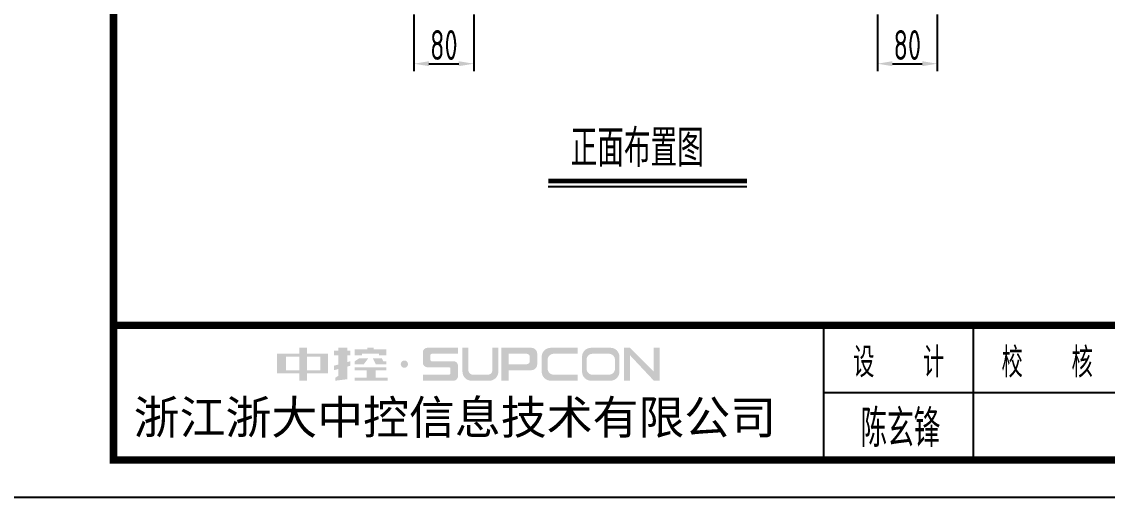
# Model space of a CAD drawing. Header units: millimetres. Extents: x 30557 to 235556, y -116603 to -73383.
# Drawn here: x 175511 to 176963, y -76323 to -75687 of the extents above; entities that cross this region are included whole.
import ezdxf
from ezdxf.enums import TextEntityAlignment as Align

# ---------------------------------------------------------------- set-up
doc = ezdxf.new("R2010")
doc.units = ezdxf.units.MM
doc.layers.add('_Drawing', color=7, linetype='Continuous', lineweight=25)
doc.styles.add('supcon', font='sceie.shx', dxfattribs={"width": 0.75, "height": 40, "bigfont": 'sceic.shx'})
doc.styles.add('Title', font='', dxfattribs={"height": 45})
doc.styles.get('Title').set_extended_font_data('SimHei')
doc.dimstyles.new('supcon', dxfattribs={"dimtxt": 20, "dimasz": 20, "dimexe": 10, "dimexo": 10, "dimgap": 5, "dimtad": 1, "dimtoh": 1, "dimdec": 0, "dimzin": 0, "dimdsep": 46, "dimtxsty": 'supcon', "dimcen": 0.09, "dimclrd": 2, "dimclre": 2, "dimclrt": 2, "dimadec": 0, "dimazin": 0, "dimtfac": 1, "dimtdec": 0, "dimtofl": 0, "dimtmove": 0, "dimatfit": 3, "dimfxl": 1, "dimtolj": 1, "dimtzin": 0, "dimarcsym": 0})

# ---------------------------------------------------------------- blocks, each defined once
blk = doc.blocks.new('中控·SUPCON')
at = {"linetype": 'Continuous'}
h = blk.add_hatch(color=2, dxfattribs=at)
h.dxf.hatch_style = 1
h.paths.add_polyline_path([(34, 33), (20, 33), (20, 37), (15, 37), (15, 36), (15, 33), (0, 33), (0, 20), (13, 20), (15, 20), (15, 15), (20, 15), (20, 20), (22, 20), (34, 20)])
h.paths.add_polyline_path([(20, 30), (20, 31), (29, 31), (29, 22), (20.01, 22)], flags=16)
h.paths.add_polyline_path([(15, 30), (14.99, 22), (6, 22), (6, 31), (15, 31)], flags=16)
h.paths.add_polyline_path([(47, 32), (49, 32), (49, 35), (47, 35), (47, 37), (41, 37), (41, 35), (38, 35), (38, 32), (41, 32), (41, 25.82), (38, 25), (38, 22), (41, 22.82), (41, 18.33), (39, 17), (39, 15), (47, 16), (47, 24.45), (49, 25), (49, 28), (47, 27.45)])
h.paths.add_polyline_path([(61, 30), (55, 30), (52, 28), (52, 26), (58, 26)])
h.paths.add_polyline_path([(73, 28), (71, 28), (70, 30), (64, 30), (66, 26), (73, 26)])
h.paths.add_polyline_path([(73, 36), (64.6, 36), (64.6, 37), (60.4, 37), (60.4, 36), (52, 36), (52, 32), (56.83, 32), (56.83, 33.08), (68.17, 33.08), (68.17, 32), (73, 32)])
h.paths.add_polyline_path([(66, 22), (73, 22), (73, 24), (52, 24), (52, 22), (60, 22), (60, 17), (52, 17), (52, 15), (74, 15), (74, 17), (66, 17)])
h.paths.add_polyline_path([(82.72, 26.07, 1), (87.59, 26.07, 1)])
h.paths.add_polyline_path([(118, 28), (103.54, 28, -0.414214), (102.54, 29), (102.54, 32, -0.414214), (103.54, 33), (121, 33), (121, 37), (100.54, 37, 0.414214), (97.54, 34), (97.54, 27, 0.414214), (100.54, 24), (115, 24, -0.414214), (116, 23), (116, 20, -0.414214), (115, 19), (97.54, 19), (97.54, 15), (118, 15, 0.414214), (121, 18), (121, 25, 0.414214)])
h.paths.add_polyline_path([(128, 37), (124, 37), (124, 36), (124, 21, 0.414214), (130, 15), (142, 15, 0.414214), (148, 21), (148, 37), (144, 37), (144, 22, -0.414214), (141, 19), (131, 19, -0.414214), (128, 22)])
h.paths.add_polyline_path([(174, 26), (174, 33, 0.414214), (170, 37), (150, 37), (150, 36), (150, 15), (155, 15), (155, 22), (170, 22, 0.414214)])
h.paths.add_polyline_path([(167, 26), (155, 26), (155, 33), (167, 33, -0.414214), (169, 31), (169, 28, -0.414214)], flags=16)
h.paths.add_polyline_path([(201, 19), (185, 19, -0.414214), (181, 23), (181, 29, -0.414214), (185, 33), (201, 33), (201, 37), (183, 37, 0.414214), (177, 31), (177, 21, 0.414214), (183, 15), (201, 15)])
h.paths.add_polyline_path([(229, 21), (229, 31, 0.414214), (223, 37), (210, 37, 0.414214), (204, 31), (204, 21, 0.414214), (210, 15), (223, 15, 0.414214)])
h.paths.add_polyline_path([(207, 23), (207, 29, -0.414214), (211, 33), (222, 33, -0.414214), (226, 29), (226, 23, -0.414214), (222, 19), (211, 19, -0.414214)], flags=16)
h.paths.add_polyline_path([(236, 32.07), (252, 15), (256, 15), (256, 37), (252, 37), (252, 21), (236, 37), (232, 37), (232, 36), (232, 15), (236, 15)])
h = blk.add_hatch(color=2, dxfattribs=at)
h.dxf.hatch_style = 1
h.paths.add_polyline_path([(34, 33), (20, 33), (20, 37), (15, 37), (15, 36), (15, 33), (0, 33), (0, 20), (13, 20), (15, 20), (15, 15), (20, 15), (20, 20), (22, 20), (34, 20)])
h.paths.add_polyline_path([(20, 30), (20, 31), (29, 31), (29, 22), (20.01, 22)], flags=16)
h.paths.add_polyline_path([(15, 30), (14.99, 22), (6, 22), (6, 31), (15, 31)], flags=16)
h.paths.add_polyline_path([(47, 32), (49, 32), (49, 35), (47, 35), (47, 37), (41, 37), (41, 35), (38, 35), (38, 32), (41, 32), (41, 25.82), (38, 25), (38, 22), (41, 22.82), (41, 18.33), (39, 17), (39, 15), (47, 16), (47, 24.45), (49, 25), (49, 28), (47, 27.45)])
h.paths.add_polyline_path([(61, 30), (55, 30), (52, 28), (52, 26), (58, 26)])
h.paths.add_polyline_path([(73, 28), (71, 28), (70, 30), (64, 30), (66, 26), (73, 26)])
h.paths.add_polyline_path([(73, 36), (64.6, 36), (64.6, 37), (60.4, 37), (60.4, 36), (52, 36), (52, 32), (56.83, 32), (56.83, 33.08), (68.17, 33.08), (68.17, 32), (73, 32)])
h.paths.add_polyline_path([(66, 22), (73, 22), (73, 24), (52, 24), (52, 22), (60, 22), (60, 17), (52, 17), (52, 15), (74, 15), (74, 17), (66, 17)])
h.paths.add_polyline_path([(82.72, 26.07, 1), (87.59, 26.07, 1)])
h.paths.add_polyline_path([(118, 28), (103.54, 28, -0.414214), (102.54, 29), (102.54, 32, -0.414214), (103.54, 33), (121, 33), (121, 37), (100.54, 37, 0.414214), (97.54, 34), (97.54, 27, 0.414214), (100.54, 24), (115, 24, -0.414214), (116, 23), (116, 20, -0.414214), (115, 19), (97.54, 19), (97.54, 15), (118, 15, 0.414214), (121, 18), (121, 25, 0.414214)])
h.paths.add_polyline_path([(128, 37), (124, 37), (124, 36), (124, 21, 0.414214), (130, 15), (142, 15, 0.414214), (148, 21), (148, 37), (144, 37), (144, 22, -0.414214), (141, 19), (131, 19, -0.414214), (128, 22)])
h.paths.add_polyline_path([(174, 26), (174, 33, 0.414214), (170, 37), (150, 37), (150, 36), (150, 15), (155, 15), (155, 22), (170, 22, 0.414214)])
h.paths.add_polyline_path([(167, 26), (155, 26), (155, 33), (167, 33, -0.414214), (169, 31), (169, 28, -0.414214)], flags=16)
h.paths.add_polyline_path([(201, 19), (185, 19, -0.414214), (181, 23), (181, 29, -0.414214), (185, 33), (201, 33), (201, 37), (183, 37, 0.414214), (177, 31), (177, 21, 0.414214), (183, 15), (201, 15)])
h.paths.add_polyline_path([(229, 21), (229, 31, 0.414214), (223, 37), (210, 37, 0.414214), (204, 31), (204, 21, 0.414214), (210, 15), (223, 15, 0.414214)])
h.paths.add_polyline_path([(207, 23), (207, 29, -0.414214), (211, 33), (222, 33, -0.414214), (226, 29), (226, 23, -0.414214), (222, 19), (211, 19, -0.414214)], flags=16)
h.paths.add_polyline_path([(236, 32.07), (252, 15), (256, 15), (256, 37), (252, 37), (252, 21), (236, 37), (232, 37), (232, 36), (232, 15), (236, 15)])
h = blk.add_hatch(color=2, dxfattribs=at)
h.dxf.hatch_style = 1
h.paths.add_polyline_path([(34, 33), (20, 33), (20, 37), (15, 37), (15, 36), (15, 33), (0, 33), (0, 20), (13, 20), (15, 20), (15, 15), (20, 15), (20, 20), (22, 20), (34, 20)])
h.paths.add_polyline_path([(20, 30), (20, 31), (29, 31), (29, 22), (20.01, 22)], flags=16)
h.paths.add_polyline_path([(15, 30), (14.99, 22), (6, 22), (6, 31), (15, 31)], flags=16)
h.paths.add_polyline_path([(47, 32), (49, 32), (49, 35), (47, 35), (47, 37), (41, 37), (41, 35), (38, 35), (38, 32), (41, 32), (41, 25.82), (38, 25), (38, 22), (41, 22.82), (41, 18.33), (39, 17), (39, 15), (47, 16), (47, 24.45), (49, 25), (49, 28), (47, 27.45)])
h.paths.add_polyline_path([(61, 30), (55, 30), (52, 28), (52, 26), (58, 26)])
h.paths.add_polyline_path([(73, 28), (71, 28), (70, 30), (64, 30), (66, 26), (73, 26)])
h.paths.add_polyline_path([(73, 36), (64.6, 36), (64.6, 37), (60.4, 37), (60.4, 36), (52, 36), (52, 32), (56.83, 32), (56.83, 33.08), (68.17, 33.08), (68.17, 32), (73, 32)])
h.paths.add_polyline_path([(66, 22), (73, 22), (73, 24), (52, 24), (52, 22), (60, 22), (60, 17), (52, 17), (52, 15), (74, 15), (74, 17), (66, 17)])
h.paths.add_polyline_path([(82.72, 26.07, 1), (87.59, 26.07, 1)])
h.paths.add_polyline_path([(118, 28), (103.54, 28, -0.414214), (102.54, 29), (102.54, 32, -0.414214), (103.54, 33), (121, 33), (121, 37), (100.54, 37, 0.414214), (97.54, 34), (97.54, 27, 0.414214), (100.54, 24), (115, 24, -0.414214), (116, 23), (116, 20, -0.414214), (115, 19), (97.54, 19), (97.54, 15), (118, 15, 0.414214), (121, 18), (121, 25, 0.414214)])
h.paths.add_polyline_path([(128, 37), (124, 37), (124, 36), (124, 21, 0.414214), (130, 15), (142, 15, 0.414214), (148, 21), (148, 37), (144, 37), (144, 22, -0.414214), (141, 19), (131, 19, -0.414214), (128, 22)])
h.paths.add_polyline_path([(174, 26), (174, 33, 0.414214), (170, 37), (150, 37), (150, 36), (150, 15), (155, 15), (155, 22), (170, 22, 0.414214)])
h.paths.add_polyline_path([(167, 26), (155, 26), (155, 33), (167, 33, -0.414214), (169, 31), (169, 28, -0.414214)], flags=16)
h.paths.add_polyline_path([(201, 19), (185, 19, -0.414214), (181, 23), (181, 29, -0.414214), (185, 33), (201, 33), (201, 37), (183, 37, 0.414214), (177, 31), (177, 21, 0.414214), (183, 15), (201, 15)])
h.paths.add_polyline_path([(229, 21), (229, 31, 0.414214), (223, 37), (210, 37, 0.414214), (204, 31), (204, 21, 0.414214), (210, 15), (223, 15, 0.414214)])
h.paths.add_polyline_path([(207, 23), (207, 29, -0.414214), (211, 33), (222, 33, -0.414214), (226, 29), (226, 23, -0.414214), (222, 19), (211, 19, -0.414214)], flags=16)
h.paths.add_polyline_path([(236, 32.07), (252, 15), (256, 15), (256, 37), (252, 37), (252, 21), (236, 37), (232, 37), (232, 36), (232, 15), (236, 15)])
h = blk.add_hatch(color=2, dxfattribs=at)
h.dxf.hatch_style = 1
h.paths.add_polyline_path([(34, 33), (20, 33), (20, 37), (15, 37), (15, 36), (15, 33), (0, 33), (0, 20), (13, 20), (15, 20), (15, 15), (20, 15), (20, 20), (22, 20), (34, 20)])
h.paths.add_polyline_path([(20, 30), (20, 31), (29, 31), (29, 22), (20.01, 22)], flags=16)
h.paths.add_polyline_path([(15, 30), (14.99, 22), (6, 22), (6, 31), (15, 31)], flags=16)
h.paths.add_polyline_path([(47, 32), (49, 32), (49, 35), (47, 35), (47, 37), (41, 37), (41, 35), (38, 35), (38, 32), (41, 32), (41, 25.82), (38, 25), (38, 22), (41, 22.82), (41, 18.33), (39, 17), (39, 15), (47, 16), (47, 24.45), (49, 25), (49, 28), (47, 27.45)])
h.paths.add_polyline_path([(61, 30), (55, 30), (52, 28), (52, 26), (58, 26)])
h.paths.add_polyline_path([(73, 28), (71, 28), (70, 30), (64, 30), (66, 26), (73, 26)])
h.paths.add_polyline_path([(73, 36), (64.6, 36), (64.6, 37), (60.4, 37), (60.4, 36), (52, 36), (52, 32), (56.83, 32), (56.83, 33.08), (68.17, 33.08), (68.17, 32), (73, 32)])
h.paths.add_polyline_path([(66, 22), (73, 22), (73, 24), (52, 24), (52, 22), (60, 22), (60, 17), (52, 17), (52, 15), (74, 15), (74, 17), (66, 17)])
h.paths.add_polyline_path([(82.72, 26.07, 1), (87.59, 26.07, 1)])
h.paths.add_polyline_path([(118, 28), (103.54, 28, -0.414214), (102.54, 29), (102.54, 32, -0.414214), (103.54, 33), (121, 33), (121, 37), (100.54, 37, 0.414214), (97.54, 34), (97.54, 27, 0.414214), (100.54, 24), (115, 24, -0.414214), (116, 23), (116, 20, -0.414214), (115, 19), (97.54, 19), (97.54, 15), (118, 15, 0.414214), (121, 18), (121, 25, 0.414214)])
h.paths.add_polyline_path([(128, 37), (124, 37), (124, 36), (124, 21, 0.414214), (130, 15), (142, 15, 0.414214), (148, 21), (148, 37), (144, 37), (144, 22, -0.414214), (141, 19), (131, 19, -0.414214), (128, 22)])
h.paths.add_polyline_path([(174, 26), (174, 33, 0.414214), (170, 37), (150, 37), (150, 36), (150, 15), (155, 15), (155, 22), (170, 22, 0.414214)])
h.paths.add_polyline_path([(167, 26), (155, 26), (155, 33), (167, 33, -0.414214), (169, 31), (169, 28, -0.414214)], flags=16)
h.paths.add_polyline_path([(201, 19), (185, 19, -0.414214), (181, 23), (181, 29, -0.414214), (185, 33), (201, 33), (201, 37), (183, 37, 0.414214), (177, 31), (177, 21, 0.414214), (183, 15), (201, 15)])
h.paths.add_polyline_path([(229, 21), (229, 31, 0.414214), (223, 37), (210, 37, 0.414214), (204, 31), (204, 21, 0.414214), (210, 15), (223, 15, 0.414214)])
h.paths.add_polyline_path([(207, 23), (207, 29, -0.414214), (211, 33), (222, 33, -0.414214), (226, 29), (226, 23, -0.414214), (222, 19), (211, 19, -0.414214)], flags=16)
h.paths.add_polyline_path([(236, 32.07), (252, 15), (256, 15), (256, 37), (252, 37), (252, 21), (236, 37), (232, 37), (232, 36), (232, 15), (236, 15)])
h = blk.add_hatch(color=2, dxfattribs=at)
h.dxf.hatch_style = 1
h.paths.add_polyline_path([(34, 33), (20, 33), (20, 37), (15, 37), (15, 36), (15, 33), (0, 33), (0, 20), (13, 20), (15, 20), (15, 15), (20, 15), (20, 20), (22, 20), (34, 20)])
h.paths.add_polyline_path([(20, 30), (20, 31), (29, 31), (29, 22), (20.01, 22)], flags=16)
h.paths.add_polyline_path([(15, 30), (14.99, 22), (6, 22), (6, 31), (15, 31)], flags=16)
h.paths.add_polyline_path([(47, 32), (49, 32), (49, 35), (47, 35), (47, 37), (41, 37), (41, 35), (38, 35), (38, 32), (41, 32), (41, 25.82), (38, 25), (38, 22), (41, 22.82), (41, 18.33), (39, 17), (39, 15), (47, 16), (47, 24.45), (49, 25), (49, 28), (47, 27.45)])
h.paths.add_polyline_path([(61, 30), (55, 30), (52, 28), (52, 26), (58, 26)])
h.paths.add_polyline_path([(73, 28), (71, 28), (70, 30), (64, 30), (66, 26), (73, 26)])
h.paths.add_polyline_path([(73, 36), (64.6, 36), (64.6, 37), (60.4, 37), (60.4, 36), (52, 36), (52, 32), (56.83, 32), (56.83, 33.08), (68.17, 33.08), (68.17, 32), (73, 32)])
h.paths.add_polyline_path([(66, 22), (73, 22), (73, 24), (52, 24), (52, 22), (60, 22), (60, 17), (52, 17), (52, 15), (74, 15), (74, 17), (66, 17)])
h.paths.add_polyline_path([(82.72, 26.07, 1), (87.59, 26.07, 1)])
h.paths.add_polyline_path([(118, 28), (103.54, 28, -0.414214), (102.54, 29), (102.54, 32, -0.414214), (103.54, 33), (121, 33), (121, 37), (100.54, 37, 0.414214), (97.54, 34), (97.54, 27, 0.414214), (100.54, 24), (115, 24, -0.414214), (116, 23), (116, 20, -0.414214), (115, 19), (97.54, 19), (97.54, 15), (118, 15, 0.414214), (121, 18), (121, 25, 0.414214)])
h.paths.add_polyline_path([(128, 37), (124, 37), (124, 36), (124, 21, 0.414214), (130, 15), (142, 15, 0.414214), (148, 21), (148, 37), (144, 37), (144, 22, -0.414214), (141, 19), (131, 19, -0.414214), (128, 22)])
h.paths.add_polyline_path([(174, 26), (174, 33, 0.414214), (170, 37), (150, 37), (150, 36), (150, 15), (155, 15), (155, 22), (170, 22, 0.414214)])
h.paths.add_polyline_path([(167, 26), (155, 26), (155, 33), (167, 33, -0.414214), (169, 31), (169, 28, -0.414214)], flags=16)
h.paths.add_polyline_path([(201, 19), (185, 19, -0.414214), (181, 23), (181, 29, -0.414214), (185, 33), (201, 33), (201, 37), (183, 37, 0.414214), (177, 31), (177, 21, 0.414214), (183, 15), (201, 15)])
h.paths.add_polyline_path([(229, 21), (229, 31, 0.414214), (223, 37), (210, 37, 0.414214), (204, 31), (204, 21, 0.414214), (210, 15), (223, 15, 0.414214)])
h.paths.add_polyline_path([(207, 23), (207, 29, -0.414214), (211, 33), (222, 33, -0.414214), (226, 29), (226, 23, -0.414214), (222, 19), (211, 19, -0.414214)], flags=16)
h.paths.add_polyline_path([(236, 32.07), (252, 15), (256, 15), (256, 37), (252, 37), (252, 21), (236, 37), (232, 37), (232, 36), (232, 15), (236, 15)])
h = blk.add_hatch(color=2, dxfattribs=at)
h.dxf.hatch_style = 1
h.paths.add_polyline_path([(34, 33), (20, 33), (20, 37), (15, 37), (15, 36), (15, 33), (0, 33), (0, 20), (13, 20), (15, 20), (15, 15), (20, 15), (20, 20), (22, 20), (34, 20)])
h.paths.add_polyline_path([(20, 30), (20, 31), (29, 31), (29, 22), (20.01, 22)], flags=16)
h.paths.add_polyline_path([(15, 30), (14.99, 22), (6, 22), (6, 31), (15, 31)], flags=16)
h.paths.add_polyline_path([(47, 32), (49, 32), (49, 35), (47, 35), (47, 37), (41, 37), (41, 35), (38, 35), (38, 32), (41, 32), (41, 25.82), (38, 25), (38, 22), (41, 22.82), (41, 18.33), (39, 17), (39, 15), (47, 16), (47, 24.45), (49, 25), (49, 28), (47, 27.45)])
h.paths.add_polyline_path([(61, 30), (55, 30), (52, 28), (52, 26), (58, 26)])
h.paths.add_polyline_path([(73, 28), (71, 28), (70, 30), (64, 30), (66, 26), (73, 26)])
h.paths.add_polyline_path([(73, 36), (64.6, 36), (64.6, 37), (60.4, 37), (60.4, 36), (52, 36), (52, 32), (56.83, 32), (56.83, 33.08), (68.17, 33.08), (68.17, 32), (73, 32)])
h.paths.add_polyline_path([(66, 22), (73, 22), (73, 24), (52, 24), (52, 22), (60, 22), (60, 17), (52, 17), (52, 15), (74, 15), (74, 17), (66, 17)])
h.paths.add_polyline_path([(82.72, 26.07, 1), (87.59, 26.07, 1)])
h.paths.add_polyline_path([(118, 28), (103.54, 28, -0.414214), (102.54, 29), (102.54, 32, -0.414214), (103.54, 33), (121, 33), (121, 37), (100.54, 37, 0.414214), (97.54, 34), (97.54, 27, 0.414214), (100.54, 24), (115, 24, -0.414214), (116, 23), (116, 20, -0.414214), (115, 19), (97.54, 19), (97.54, 15), (118, 15, 0.414214), (121, 18), (121, 25, 0.414214)])
h.paths.add_polyline_path([(128, 37), (124, 37), (124, 36), (124, 21, 0.414214), (130, 15), (142, 15, 0.414214), (148, 21), (148, 37), (144, 37), (144, 22, -0.414214), (141, 19), (131, 19, -0.414214), (128, 22)])
h.paths.add_polyline_path([(174, 26), (174, 33, 0.414214), (170, 37), (150, 37), (150, 36), (150, 15), (155, 15), (155, 22), (170, 22, 0.414214)])
h.paths.add_polyline_path([(167, 26), (155, 26), (155, 33), (167, 33, -0.414214), (169, 31), (169, 28, -0.414214)], flags=16)
h.paths.add_polyline_path([(201, 19), (185, 19, -0.414214), (181, 23), (181, 29, -0.414214), (185, 33), (201, 33), (201, 37), (183, 37, 0.414214), (177, 31), (177, 21, 0.414214), (183, 15), (201, 15)])
h.paths.add_polyline_path([(229, 21), (229, 31, 0.414214), (223, 37), (210, 37, 0.414214), (204, 31), (204, 21, 0.414214), (210, 15), (223, 15, 0.414214)])
h.paths.add_polyline_path([(207, 23), (207, 29, -0.414214), (211, 33), (222, 33, -0.414214), (226, 29), (226, 23, -0.414214), (222, 19), (211, 19, -0.414214)], flags=16)
h.paths.add_polyline_path([(236, 32.07), (252, 15), (256, 15), (256, 37), (252, 37), (252, 21), (236, 37), (232, 37), (232, 36), (232, 15), (236, 15)])
blk = doc.blocks.new('supcon图框')
for p, q in [((3145.7, 1651.7), (3145.7, 1471.7)), ((3345.7, 1651.7), (3345.7, 1471.7)), ((3145.7, 1561.7), (3895.7, 1561.7))]:
    blk.add_line(p, q)
at = {"linetype": 'Continuous'}
blk.add_line((1987.7, 1421.7), (6145.7, 1421.7), dxfattribs=at)
at = {"linetype": 'Continuous', "const_width": 10}
blk.add_lwpolyline([(2195.7, 4311.7), (6095.7, 4311.7), (6095.7, 1471.7), (2195.7, 1471.7)], close=True, dxfattribs=at)
blk.add_lwpolyline([(2195.7, 1651.7), (6095.7, 1651.7)], dxfattribs=at)
at = {"linetype": 'Continuous', "xscale": 2, "yscale": 2, "zscale": 2}
blk.add_blockref('中控·SUPCON', (2414.6, 1547.7), dxfattribs=at)
at = {"style": 'supcon', "width": 0.75}
for s, p in [('设    计', (3246.2, 1604.2)), ('校    核', (3444.8, 1604.2))]:
    blk.add_text(s, height=40, dxfattribs=at).set_placement(p, align=Align.MIDDLE)
at = {"style": 'Title'}
blk.add_text('浙江浙大中控信息技术有限公司', height=45, dxfattribs=at).set_placement((2222.8, 1506.2))
blk = doc.blocks.new('*D203')
at = {"layer": '_Drawing', "color": 2, "linetype": 'Continuous', "lineweight": -2}
for p, q in [((176035.3, -75677.1), (176035.3, -75753)), ((176115.3, -75677.2), (176115.3, -75753)), ((176055.3, -75743), (176095.3, -75743))]:
    blk.add_line(p, q, dxfattribs=at)
at = {"layer": '_Drawing', "color": 2}
for points in [[(176055.3, -75739.7), (176055.3, -75746.3), (176035.3, -75743)], [(176095.3, -75746.3), (176095.3, -75739.7), (176115.3, -75743)]]:
    blk.add_solid(points, dxfattribs=at)
at = {"layer": 'DEFPOINTS', "color": 0}
for p in [(176035.3, -75667.1), (176115.3, -75667.2), (176115.3, -75743)]:
    blk.add_point(p, dxfattribs=at)
at = {"layer": '_Drawing', "color": 2, "insert": (176075.3, -75718), "char_height": 40, "attachment_point": 5, "style": 'supcon'}
blk.add_mtext('\\A1;80', dxfattribs=at)
blk = doc.blocks.new('*D204')
at = {"layer": '_Drawing', "color": 2, "linetype": 'Continuous', "lineweight": -2}
for p, q in [((176655.3, -75677.1), (176655.3, -75753)), ((176735.3, -75677.2), (176735.3, -75753)), ((176675.3, -75743), (176715.3, -75743))]:
    blk.add_line(p, q, dxfattribs=at)
at = {"layer": '_Drawing', "color": 2}
for points in [[(176675.3, -75739.7), (176675.3, -75746.3), (176655.3, -75743)], [(176715.3, -75746.3), (176715.3, -75739.7), (176735.3, -75743)]]:
    blk.add_solid(points, dxfattribs=at)
at = {"layer": 'DEFPOINTS', "color": 0}
for p in [(176655.3, -75667.1), (176735.3, -75667.2), (176735.3, -75743)]:
    blk.add_point(p, dxfattribs=at)
at = {"layer": '_Drawing', "color": 2, "insert": (176695.3, -75718), "char_height": 40, "attachment_point": 5, "style": 'supcon'}
blk.add_mtext('\\A1;80', dxfattribs=at)

msp = doc.modelspace()

# ---------------------------------------------------------------- linework, layer by layer
at = {"layer": '_Drawing'}
msp.add_line((176215, -75907.1), (176480.7, -75907.1), dxfattribs=at)
at = {"layer": '_Drawing', "const_width": 6}
msp.add_lwpolyline([(176215, -75899.9), (176480.7, -75899.9)], dxfattribs=at)

# ---------------------------------------------------------------- block references
msp.add_blockref('supcon图框', (173437.6, -77744.7))

# ---------------------------------------------------------------- texts
at = {"color": 3, "style": 'supcon', "width": 0.75}
msp.add_text('陈玄锋', height=50, dxfattribs=at).set_placement((176686.1, -76228), align=Align.MIDDLE)
at = {"layer": '_Drawing', "color": 7, "style": 'supcon', "width": 0.75}
msp.add_text('正面布置图', height=50, dxfattribs=at).set_placement((176245, -75880.9))

# ---------------------------------------------------------------- dimensions: what is measured, and where the dimension line sits
at = {"layer": '_Drawing', "linetype": 'Continuous'}
for base, p1, p2, picture, middle in [((176115.3, -75743), (176035.3, -75667.1), (176115.3, -75667.2), '*D203', (176075.3, -75718)), ((176735.3, -75743), (176655.3, -75667.1), (176735.3, -75667.2), '*D204', (176695.3, -75718))]:
    dim = msp.add_linear_dim(base=base, p1=p1, p2=p2, dimstyle='supcon', dxfattribs=at)
    dim.commit()
    dim.dimension.update_dxf_attribs({"geometry": picture, "text_midpoint": middle})

doc.saveas('drawing.dxf')
